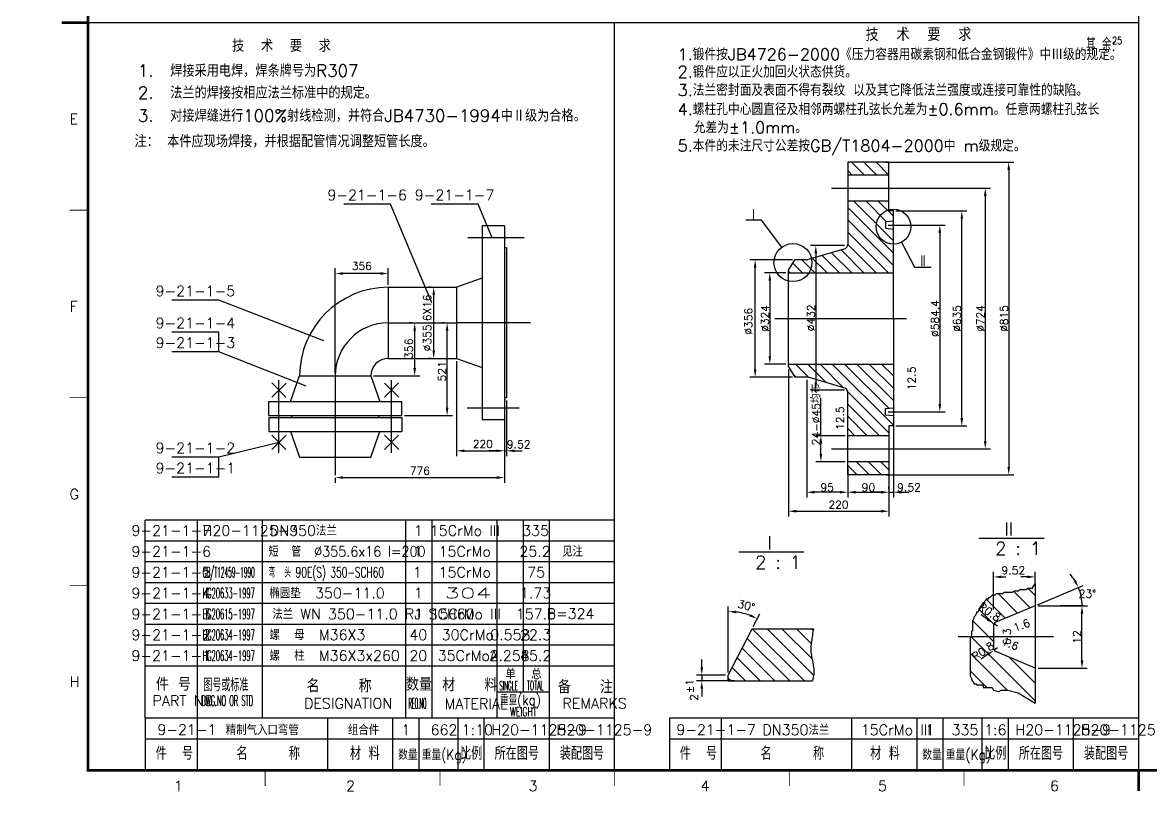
# Model space of a CAD drawing. Extents: x 49444 to 186655, y 41039 to 60167.
# Drawn here: x 173620 to 180108, y 47300 to 51755 of the extents above; entities that cross this region are included whole.
import ezdxf
from ezdxf.enums import TextEntityAlignment as Align

# ---------------------------------------------------------------- set-up
doc = ezdxf.new("R2010")
doc.units = 0
doc.header["$LTSCALE"] = 60
doc.header["$MEASUREMENT"] = 0
doc.header["$PDMODE"] = 3
doc.header["$PDSIZE"] = 0.001
doc.layers.get('0').update_dxf_attribs({"linetype": 'CONTINUOUS'})
doc.layers.get('DEFPOINTS').update_dxf_attribs({"linetype": 'CONTINUOUS'})
doc.layers.add('XX', color=7, linetype='CONTINUOUS')
doc.styles.get("Standard").update_dxf_attribs({"font": 'txt_l', "bigfont": 'hztxt_l'})
doc.dimstyles.get("Standard").update_dxf_attribs({"dimtxt": 0.18, "dimasz": 0.18, "dimexe": 0.18, "dimexo": 0.0625, "dimgap": 0.09, "dimtad": 0, "dimtih": 1, "dimtoh": 1, "dimdec": 4, "dimzin": 0, "dimdsep": 46, "dimtxsty": 'Standard', "dimcen": 0.09, "dimadec": 0, "dimazin": 0, "dimtfac": 1, "dimtdec": 4, "dimtofl": 0, "dimtmove": 0, "dimatfit": 3, "dimfxl": 0, "dimtolj": 1, "dimtzin": 0, "dimarcsym": 0})
doc.dimstyles.new('STANDARD$0', dxfattribs={"dimtxt": 3, "dimasz": 3, "dimexe": 2, "dimexo": 1, "dimgap": 0.5, "dimtad": 1, "dimdec": 0, "dimzin": 0, "dimdsep": 46, "dimtxsty": 'Standard', "dimcen": 1, "dimclrd": 256, "dimclre": 256, "dimclrt": 256, "dimadec": 0, "dimazin": 0, "dimtfac": 1.5, "dimtdec": 3, "dimtix": 1, "dimtmove": 0, "dimatfit": 2, "dimfxl": 0, "dimtolj": 1, "dimarcsym": 0})

# ---------------------------------------------------------------- blocks, each defined once
blk = doc.blocks.new('*D496')
at = {"lineweight": -2}
for p, q in [((176391.8, 49595.8), (176391.8, 49259.8)), ((176403.8, 49580), (176403.8, 49259.8)), ((176346.8, 49289.8), (176301.8, 49289.8)), ((176391.8, 49289.8), (176403.8, 49289.8)), ((176448.8, 49289.8), (176493.8, 49289.8))]:
    blk.add_line(p, q, dxfattribs=at)
for points in [[(176346.8, 49297.3), (176346.8, 49282.3), (176391.8, 49289.8)], [(176448.8, 49297.3), (176448.8, 49282.3), (176403.8, 49289.8)]]:
    blk.add_solid(points)
at = {"layer": 'DEFPOINTS', "color": 0}
for p in [(176391.8, 49610.8), (176403.8, 49595), (176403.8, 49289.8)]:
    blk.add_point(p, dxfattribs=at)
at = {"insert": (176473.5, 49326.5), "char_height": 45, "attachment_point": 5}
blk.add_mtext('\\A1;9.52', dxfattribs=at)
blk = doc.blocks.new('*D501')
at = {"lineweight": -2}
for p, q in [((178010.1, 50314.3), (177888.2, 50314.3)), ((177918.2, 50269.3), (177918.2, 49834.3)), ((178010.1, 49789.3), (177888.2, 49789.3))]:
    blk.add_line(p, q, dxfattribs=at)
for points in [[(177910.7, 50269.3), (177925.7, 50269.3), (177918.2, 50314.3)], [(177910.7, 49834.3), (177925.7, 49834.3), (177918.2, 49789.3)]]:
    blk.add_solid(points)
at = {"layer": 'DEFPOINTS', "color": 0}
for p in [(178025.1, 50314.3), (177918.2, 49789.3), (178025.1, 49789.3)]:
    blk.add_point(p, dxfattribs=at)
at = {"insert": (177890.9, 50051.8), "char_height": 45, "attachment_point": 5, "rotation": 90}
blk.add_mtext('\\A1;%%C324', dxfattribs=at)
blk = doc.blocks.new('*D502')
at = {"lineweight": -2}
for p, q in [((178599, 50589.5), (178926.2, 50589.5)), ((178896.2, 50544.5), (178896.2, 49559)), ((178599, 49514), (178926.2, 49514))]:
    blk.add_line(p, q, dxfattribs=at)
for points in [[(178888.7, 50544.5), (178903.7, 50544.5), (178896.2, 50589.5)], [(178888.7, 49559), (178903.7, 49559), (178896.2, 49514)]]:
    blk.add_solid(points)
at = {"layer": 'DEFPOINTS', "color": 0}
for p in [(178584, 50589.5), (178584, 49514), (178896.2, 49514)]:
    blk.add_point(p, dxfattribs=at)
at = {"insert": (178868.8, 50051.8), "char_height": 45, "attachment_point": 5, "rotation": 90}
blk.add_mtext('\\A1;%%c584.4', dxfattribs=at)
blk = doc.blocks.new('*D503')
at = {"lineweight": -2}
for p, q in [((178643.9, 50670.5), (179052.5, 50670.5)), ((179022.5, 49478), (179022.5, 50625.5)), ((178643.9, 49433), (179052.5, 49433))]:
    blk.add_line(p, q, dxfattribs=at)
for points in [[(179015, 50625.5), (179030, 50625.5), (179022.5, 50670.5)], [(179015, 49478), (179030, 49478), (179022.5, 49433)]]:
    blk.add_solid(points)
at = {"layer": 'DEFPOINTS', "color": 0}
for p in [(178628.9, 50670.5), (179022.5, 50670.5), (178628.9, 49433)]:
    blk.add_point(p, dxfattribs=at)
at = {"insert": (178995.1, 50051.8), "char_height": 45, "attachment_point": 5, "rotation": 90}
blk.add_mtext('\\A1;%%C635', dxfattribs=at)
blk = doc.blocks.new('*D504')
at = {"lineweight": -2}
for p, q in [((178651.4, 50801.8), (179187.5, 50801.8)), ((179157.5, 50756.8), (179157.5, 49346.8)), ((178651.4, 49301.8), (179187.5, 49301.8))]:
    blk.add_line(p, q, dxfattribs=at)
for points in [[(179150, 50756.8), (179165, 50756.8), (179157.5, 50801.8)], [(179150, 49346.8), (179165, 49346.8), (179157.5, 49301.8)]]:
    blk.add_solid(points)
at = {"layer": 'DEFPOINTS', "color": 0}
for p in [(178636.4, 50801.8), (178636.4, 49301.8), (179157.5, 49301.8)]:
    blk.add_point(p, dxfattribs=at)
at = {"insert": (179130.1, 50051.8), "char_height": 45, "attachment_point": 5, "rotation": 90}
blk.add_mtext('\\A1;%%C724', dxfattribs=at)
blk = doc.blocks.new('*D505')
at = {"lineweight": -2}
for p, q in [((178583.9, 50951.8), (179322.5, 50951.8)), ((179292.5, 50906.8), (179292.5, 49196.8)), ((178583.9, 49151.8), (179322.5, 49151.8))]:
    blk.add_line(p, q, dxfattribs=at)
for points in [[(179285, 50906.8), (179300, 50906.8), (179292.5, 50951.8)], [(179285, 49196.8), (179300, 49196.8), (179292.5, 49151.8)]]:
    blk.add_solid(points)
at = {"layer": 'DEFPOINTS', "color": 0}
for p in [(178568.9, 50951.8), (178568.9, 49151.8), (179292.5, 49151.8)]:
    blk.add_point(p, dxfattribs=at)
at = {"insert": (179265.1, 50051.8), "char_height": 45, "attachment_point": 5, "rotation": 90}
blk.add_mtext('\\A1;%%C815', dxfattribs=at)
blk = doc.blocks.new('*D490')
at = {"color": 0, "lineweight": -2}
for p, q in [((179171, 48319.4), (179133.7, 48344.6)), ((179228.2, 48280.8), (179208.3, 48294.2))]:
    blk.add_line(p, q, dxfattribs=at)
at = {"color": 0}
blk.add_solid([(179175.2, 48325.6), (179166.8, 48313.2), (179208.3, 48294.2)], dxfattribs=at)
at = {"layer": 'DEFPOINTS', "color": 0}
for p in [(179208.3, 48294.2), (179228.2, 48280.8)]:
    blk.add_point(p, dxfattribs=at)
at = {"color": 0, "insert": (179182.5, 48361.6), "char_height": 45, "attachment_point": 5, "rotation": 325.96399}
blk.add_mtext('\\A1;R0.8', dxfattribs=at)
blk = doc.blocks.new('*D491')
at = {"lineweight": -2}
for p, q in [((179204.2, 48376.6), (179204.2, 48593.7)), ((179249.2, 48563.7), (179275.8, 48563.7)), ((179399.2, 48563.7), (179362.1, 48563.7)), ((179444.2, 48511.6), (179444.2, 48593.7))]:
    blk.add_line(p, q, dxfattribs=at)
for points in [[(179249.2, 48571.2), (179249.2, 48556.2), (179204.2, 48563.7)], [(179399.2, 48571.2), (179399.2, 48556.2), (179444.2, 48563.7)]]:
    blk.add_solid(points)
at = {"layer": 'DEFPOINTS', "color": 0}
for p in [(179204.2, 48563.7), (179444.2, 48496.6), (179204.2, 48361.6)]:
    blk.add_point(p, dxfattribs=at)
at = {"insert": (179319, 48563.7), "char_height": 45, "attachment_point": 5}
blk.add_mtext('\\A1;9.52\\P ', dxfattribs=at)
blk = doc.blocks.new('*D492')
at = {"color": 0, "lineweight": -2}
for p, q in [((179228.2, 48154.8), (179208.3, 48141.4)), ((179171, 48116.2), (179133.7, 48091))]:
    blk.add_line(p, q, dxfattribs=at)
at = {"color": 0}
blk.add_solid([(179166.8, 48122.4), (179175.2, 48110), (179208.3, 48141.4)], dxfattribs=at)
at = {"layer": 'DEFPOINTS', "color": 0}
for p in [(179228.2, 48154.8), (179208.3, 48141.4)]:
    blk.add_point(p, dxfattribs=at)
at = {"color": 0, "insert": (179145, 48136.6), "char_height": 45, "attachment_point": 5, "rotation": 34.03601}
blk.add_mtext('\\A1;R0.8', dxfattribs=at)
blk = doc.blocks.new('*D493')
at = {"lineweight": -2}
for p, q in [((179461, 48397.3), (179744, 48397.3)), ((179714, 48082.6), (179714, 48352.3)), ((179461, 48037.6), (179744, 48037.6))]:
    blk.add_line(p, q, dxfattribs=at)
for points in [[(179706.5, 48352.3), (179721.5, 48352.3), (179714, 48397.3)], [(179706.5, 48082.6), (179721.5, 48082.6), (179714, 48037.6)]]:
    blk.add_solid(points)
at = {"layer": 'DEFPOINTS', "color": 0}
for p in [(179446, 48397.3), (179714, 48397.3), (179446, 48037.6)]:
    blk.add_point(p, dxfattribs=at)
at = {"insert": (179685.4, 48217.8), "char_height": 45, "attachment_point": 5, "rotation": 90}
blk.add_mtext('\\A1;12', dxfattribs=at)
blk = doc.blocks.new('*D508')
at = {"lineweight": -2}
for p, q in [((178628.9, 49474.3), (178628.9, 49021.4)), ((178603.6, 49189.3), (178603.6, 49021.4)), ((178558.6, 49051.4), (178513.6, 49051.4)), ((178603.6, 49051.4), (178628.9, 49051.4)), ((178673.9, 49051.4), (178718.9, 49051.4))]:
    blk.add_line(p, q, dxfattribs=at)
for points in [[(178558.6, 49058.9), (178558.6, 49043.9), (178603.6, 49051.4)], [(178673.9, 49058.9), (178673.9, 49043.9), (178628.9, 49051.4)]]:
    blk.add_solid(points)
at = {"layer": 'DEFPOINTS', "color": 0}
for p in [(178628.9, 49489.3), (178603.6, 49204.3), (178628.9, 49051.4)]:
    blk.add_point(p, dxfattribs=at)
at = {"insert": (178718.9, 49078.8), "char_height": 45, "attachment_point": 5}
blk.add_mtext('\\A1;9.52', dxfattribs=at)
blk = doc.blocks.new('*D509')
at = {"lineweight": -2}
for p, q in [((178366.4, 49189.3), (178366.4, 49021.4)), ((178411.4, 49051.4), (178558.6, 49051.4)), ((178603.6, 49066.4), (178603.6, 49081.4))]:
    blk.add_line(p, q, dxfattribs=at)
for points in [[(178411.4, 49058.9), (178411.4, 49043.9), (178366.4, 49051.4)], [(178558.6, 49058.9), (178558.6, 49043.9), (178603.6, 49051.4)]]:
    blk.add_solid(points)
at = {"layer": 'DEFPOINTS', "color": 0}
for p in [(178366.4, 49204.3), (178603.6, 49051.4), (178603.6, 49051.4)]:
    blk.add_point(p, dxfattribs=at)
at = {"insert": (178485, 49078.8), "char_height": 45, "attachment_point": 5}
blk.add_mtext('\\A1;90', dxfattribs=at)
blk = doc.blocks.new('*D511')
at = {"lineweight": -2}
for p, q in [((178130.5, 49699.3), (178130.5, 49021.4)), ((178321.4, 49051.4), (178175.5, 49051.4)), ((178366.4, 49074.8), (178366.4, 49021.4))]:
    blk.add_line(p, q, dxfattribs=at)
for points in [[(178175.5, 49058.9), (178175.5, 49043.9), (178130.5, 49051.4)], [(178321.4, 49058.9), (178321.4, 49043.9), (178366.4, 49051.4)]]:
    blk.add_solid(points)
at = {"layer": 'DEFPOINTS', "color": 0}
for p in [(178130.5, 49714.3), (178130.5, 49051.4), (178366.4, 49089.8)]:
    blk.add_point(p, dxfattribs=at)
at = {"insert": (178248.5, 49078.8), "char_height": 45, "attachment_point": 5}
blk.add_mtext('\\A1;95', dxfattribs=at)
blk = doc.blocks.new('*D506')
at = {"lineweight": -2}
for p, q in [((178347.6, 50471.8), (178152.6, 50471.8)), ((178182.6, 50426.8), (178182.6, 49684.3)), ((178347.6, 49639.3), (178152.6, 49639.3))]:
    blk.add_line(p, q, dxfattribs=at)
for points in [[(178175.1, 50426.8), (178190.1, 50426.8), (178182.6, 50471.8)], [(178175.1, 49684.3), (178190.1, 49684.3), (178182.6, 49639.3)]]:
    blk.add_solid(points)
at = {"layer": 'DEFPOINTS', "color": 0}
for p in [(178362.6, 50471.8), (178182.6, 49639.3), (178362.6, 49639.3)]:
    blk.add_point(p, dxfattribs=at)
at = {"insert": (178155.2, 50055.5), "char_height": 45, "attachment_point": 5, "rotation": 90}
blk.add_mtext('\\A1;%%C432', dxfattribs=at)
blk = doc.blocks.new('*D512')
at = {"lineweight": -2}
for p, q in [((178351.4, 49376.8), (178182.3, 49376.8)), ((178212.3, 49271.8), (178212.3, 49331.8)), ((178351.4, 49226.8), (178182.3, 49226.8))]:
    blk.add_line(p, q, dxfattribs=at)
for points in [[(178204.8, 49331.8), (178219.8, 49331.8), (178212.3, 49376.8)], [(178204.8, 49271.8), (178219.8, 49271.8), (178212.3, 49226.8)]]:
    blk.add_solid(points)
at = {"layer": 'DEFPOINTS', "color": 0}
for p in [(178212.3, 49376.8), (178366.4, 49376.8), (178366.4, 49226.8)]:
    blk.add_point(p, dxfattribs=at)
at = {"insert": (178185.2, 49498.9), "char_height": 45, "attachment_point": 5, "rotation": 90}
blk.add_mtext('\\A1;24-%%c45均布', dxfattribs=at)
blk = doc.blocks.new('*X4')
at = {"color": 0}
for p, q in [((1770.92, 130.43), (1771.88, 131.4)), ((1770.92, 124.77), (1776.03, 129.89)), ((1770.92, 119.12), (1779.77, 127.97)), ((1770.92, 113.46), (1783.5, 126.04)), ((1770.92, 107.8), (1787.24, 124.12)), ((1770.92, 102.15), (1790.92, 122.15)), ((1773.09, 98.66), (1790.92, 116.49)), ((1779.32, 99.23), (1790.92, 110.83)), ((1785.32, 99.58), (1790.92, 105.18)), ((1790.2, 98.8), (1790.92, 99.52))]:
    blk.add_line(p, q, dxfattribs=at)
blk = doc.blocks.new('*D488')
at = {"lineweight": -2}
for p, q in [((177526.8, 48043.1), (177526.8, 48088.1)), ((177663.7, 47998.1), (177496.8, 47998.1)), ((177714.4, 47965.2), (177496.8, 47965.2)), ((177526.8, 47998.1), (177526.8, 47965.2)), ((177526.8, 47920.2), (177526.8, 47875.2))]:
    blk.add_line(p, q, dxfattribs=at)
for points in [[(177519.3, 48043.1), (177534.3, 48043.1), (177526.8, 47998.1)], [(177519.3, 47920.2), (177534.3, 47920.2), (177526.8, 47965.2)]]:
    blk.add_solid(points)
at = {"layer": 'DEFPOINTS', "color": 0}
for p in [(177526.8, 47965.2), (177678.7, 47998.1), (177729.4, 47965.2)]:
    blk.add_point(p, dxfattribs=at)
at = {"insert": (177481.8, 47869.7), "char_height": 45, "attachment_point": 5, "rotation": 90}
blk.add_mtext('\\A1;2', dxfattribs=at)
blk = doc.blocks.new('*D489')
at = {"color": 0, "lineweight": -2}
for p, q in [((177678.7, 48013.1), (177678.7, 48394.3)), ((177823.1, 48278.6), (177860, 48350.3))]:
    blk.add_line(p, q, dxfattribs=at)
blk.add_arc((177678.7, 47998.1), 366.2, 69.80898, 82.95512, dxfattribs=at)
at = {"color": 0}
for points in [[(177723.2, 48354), (177724.1, 48369), (177678.7, 48364.3)], [(177808.1, 48348.6), (177802.1, 48334.9), (177846.3, 48323.7)]]:
    blk.add_solid(points, dxfattribs=at)
at = {"layer": 'DEFPOINTS', "color": 0}
for p in [(177736.5, 48359.7), (177816.2, 48265.3), (177678.7, 47998.1), (177678.7, 47998.1), (177678.7, 47965.2)]:
    blk.add_point(p, dxfattribs=at)
at = {"color": 0, "insert": (177783, 48398.5), "char_height": 45, "attachment_point": 5, "rotation": 345.39941}
blk.add_mtext('\\A1;30%%d', dxfattribs=at)
blk = doc.blocks.new('*D510')
at = {"lineweight": -2}
for p, q in [((178025.1, 49758.8), (178025.1, 48912)), ((178603.6, 49174.3), (178603.6, 48912)), ((178070.1, 48942), (178558.6, 48942))]:
    blk.add_line(p, q, dxfattribs=at)
for points in [[(178070.1, 48949.5), (178070.1, 48934.5), (178025.1, 48942)], [(178558.6, 48949.5), (178558.6, 48934.5), (178603.6, 48942)]]:
    blk.add_solid(points)
at = {"layer": 'DEFPOINTS', "color": 0}
for p in [(178025.1, 49773.8), (178603.6, 49189.3), (178603.6, 48942)]:
    blk.add_point(p, dxfattribs=at)
at = {"insert": (178313.2, 48979.2), "char_height": 45, "attachment_point": 5}
blk.add_mtext('\\A1;220', dxfattribs=at)
blk = doc.blocks.new('*D507')
at = {"lineweight": -2}
for p, q in [((178047.9, 50389.3), (177803.7, 50389.3)), ((177833.7, 49759.3), (177833.7, 50344.3)), ((178047.9, 49714.3), (177803.7, 49714.3))]:
    blk.add_line(p, q, dxfattribs=at)
for points in [[(177826.2, 50344.3), (177841.2, 50344.3), (177833.7, 50389.3)], [(177826.2, 49759.3), (177841.2, 49759.3), (177833.7, 49714.3)]]:
    blk.add_solid(points)
at = {"layer": 'DEFPOINTS', "color": 0}
for p in [(177833.7, 50389.3), (178062.9, 50389.3), (178062.9, 49714.3)]:
    blk.add_point(p, dxfattribs=at)
at = {"insert": (177794.7, 50035.2), "char_height": 45, "attachment_point": 5, "rotation": 90}
blk.add_mtext('\\A1;%%c356', dxfattribs=at)
blk = doc.blocks.new('*D497')
at = {"lineweight": -2}
for p, q in [((176391.8, 49580.8), (176391.8, 49105.7)), ((175418.3, 49134.1), (175418.3, 49105.7)), ((175463.3, 49135.7), (176346.8, 49135.7))]:
    blk.add_line(p, q, dxfattribs=at)
for points in [[(175463.3, 49143.2), (175463.3, 49128.2), (175418.3, 49135.7)], [(176346.8, 49143.2), (176346.8, 49128.2), (176391.8, 49135.7)]]:
    blk.add_solid(points)
at = {"layer": 'DEFPOINTS', "color": 0}
for p in [(176391.8, 49595.8), (175418.3, 49149.1), (176391.8, 49135.7)]:
    blk.add_point(p, dxfattribs=at)
at = {"insert": (175905.4, 49174.6), "char_height": 45, "attachment_point": 5}
blk.add_mtext('\\A1;776', dxfattribs=at)
blk = doc.blocks.new('*D498')
at = {"lineweight": -2}
for p, q in [((176115.8, 49806.5), (176115.8, 49259.8)), ((176391.8, 49580.8), (176391.8, 49259.8)), ((176160.8, 49289.8), (176346.8, 49289.8))]:
    blk.add_line(p, q, dxfattribs=at)
for points in [[(176160.8, 49297.3), (176160.8, 49282.3), (176115.8, 49289.8)], [(176346.8, 49297.3), (176346.8, 49282.3), (176391.8, 49289.8)]]:
    blk.add_solid(points)
at = {"layer": 'DEFPOINTS', "color": 0}
for p in [(176115.8, 49821.5), (176391.8, 49595.8), (176391.8, 49289.8)]:
    blk.add_point(p, dxfattribs=at)
at = {"insert": (176266.8, 49329.2), "char_height": 45, "attachment_point": 5}
blk.add_mtext('\\A1;220', dxfattribs=at)
blk = doc.blocks.new('*D494')
at = {"lineweight": -2}
for p, q in [((175418.3, 49736.3), (175418.3, 50340.6)), ((175678.3, 50310.6), (175463.3, 50310.6)), ((175723.3, 50246), (175723.3, 50340.6))]:
    blk.add_line(p, q, dxfattribs=at)
for points in [[(175463.3, 50318.1), (175463.3, 50303.1), (175418.3, 50310.6)], [(175678.3, 50318.1), (175678.3, 50303.1), (175723.3, 50310.6)]]:
    blk.add_solid(points)
at = {"layer": 'DEFPOINTS', "color": 0}
for p in [(175418.3, 50310.6), (175723.3, 50231), (175418.3, 49721.3)]:
    blk.add_point(p, dxfattribs=at)
at = {"insert": (175571.8, 50353.5), "char_height": 45, "attachment_point": 5}
blk.add_mtext('\\A1;356', dxfattribs=at)
blk = doc.blocks.new('CLB_WZ')
at = {"layer": 'XX'}
for s, height, p in [('单^J', 4, (-41.9, 15)), ('总^J', 4, (-32, 14.9)), ('件 号^J', 5, (-175.9, 10.5)), ('名    称^J', 5, (-118.09, 9.9)), ('数量^J', 5, (-80, 10.5)), ('材   料^J', 5, (-66.09, 10.3)), ('备   注^J', 5, (-21.8, 9.5)), ('PART NO.', 4, (-177.2, 4.7)), ('DESIGNATION^J', 4, (-119.09, 3.7)), ('MATERIAL^J', 4, (-65.19, 3.5)), ('REMARKS^J', 4, (-20, 3.7))]:
    blk.add_text(s, height=height, dxfattribs=at).set_placement(p)
for s, height, width, p, p2 in [('图号或标准^J', 5, 0.798981, (-157.7, 10.3), (-138.1, 10.3)), ('SINGLE^J', 3.5, 0.800977, (-44.2, 10.7), (-36, 10.7)), ('TOTAL^J', 3.5, 0.904762, (-33.6, 10.8), (-26, 10.8)), ('DWG.NO OR STD^J', 4, 0.813953, (-158.4, 4.7), (-137.4, 4.7)), ('重量(kg)^J', 4, 1.174935, (-44, 5), (-26, 5)), ('REO.NO^J', 4, 0.658541, (-79, 3.7), (-71.23, 3.7)), ('WEIGHT', 3.5, 0.996337, (-40.07, 0.76), (-29.87, 0.76))]:
    blk.add_text(s, height=height, dxfattribs=dict(at, width=width)).set_placement(p, p2, align=Align.FIT)
blk = doc.blocks.new('*D499')
at = {"lineweight": -2}
for p, q in [((176047.1, 50026.3), (176032.1, 50026.3)), ((176062.1, 49538.3), (176062.1, 49981.3)), ((175815.8, 49493.3), (176092.1, 49493.3))]:
    blk.add_line(p, q, dxfattribs=at)
for points in [[(176054.6, 49981.3), (176069.6, 49981.3), (176062.1, 50026.3)], [(176054.6, 49538.3), (176069.6, 49538.3), (176062.1, 49493.3)]]:
    blk.add_solid(points)
at = {"layer": 'DEFPOINTS', "color": 0}
for p in [(176062.1, 50026.3), (176062.1, 50026.3), (175800.8, 49493.3)]:
    blk.add_point(p, dxfattribs=at)
at = {"insert": (176032.4, 49747.3), "char_height": 45, "attachment_point": 5, "rotation": 90}
blk.add_mtext('\\A1;521', dxfattribs=at)
blk = doc.blocks.new('*D500')
at = {"lineweight": -2}
for p, q in [((175860.2, 50026.3), (175845.2, 50026.3)), ((175875.2, 49766.3), (175875.2, 49981.3)), ((175638, 49721.3), (175905.2, 49721.3))]:
    blk.add_line(p, q, dxfattribs=at)
for points in [[(175867.7, 49981.3), (175882.7, 49981.3), (175875.2, 50026.3)], [(175867.7, 49766.3), (175882.7, 49766.3), (175875.2, 49721.3)]]:
    blk.add_solid(points)
at = {"layer": 'DEFPOINTS', "color": 0}
for p in [(175875.2, 50026.3), (175875.2, 50026.3), (175623, 49721.3)]:
    blk.add_point(p, dxfattribs=at)
at = {"insert": (175841.8, 49877.7), "char_height": 45, "attachment_point": 5, "rotation": 90}
blk.add_mtext('\\A1;356', dxfattribs=at)
blk = doc.blocks.new('*D495')
at = {"lineweight": -2}
for p, q in [((175969.9, 50231), (175954.9, 50231)), ((175984.9, 49866.5), (175984.9, 50186)), ((175969.9, 49821.5), (175954.9, 49821.5))]:
    blk.add_line(p, q, dxfattribs=at)
for points in [[(175977.4, 50186), (175992.4, 50186), (175984.9, 50231)], [(175977.4, 49866.5), (175992.4, 49866.5), (175984.9, 49821.5)]]:
    blk.add_solid(points)
at = {"layer": 'DEFPOINTS', "color": 0}
for p in [(175984.9, 50231), (175984.9, 50231), (175984.9, 49821.5)]:
    blk.add_point(p, dxfattribs=at)
at = {"insert": (175947.3, 50026.3), "char_height": 45, "attachment_point": 5, "rotation": 90}
blk.add_mtext('\\A1;%%c355.6X16', dxfattribs=at)

msp = doc.modelspace()

# ---------------------------------------------------------------- hatches: boundary and pattern name
h = msp.add_hatch()
h.set_pattern_fill('ANSI31', color=256, scale=400, angle=90, style=0)
h.set_pattern_definition([(135, (33587.54, -611.444), (-35.355339, -35.355339), [])])
h.paths.add_polyline_path([(178603.595924, 50676.758989), (178603.595924, 50726.766103), (178366.359425, 50726.766103), (178366.359425, 50479.600735, -0.3329543831), (178344.798711, 50450.812222), (178158.460848, 50396.187706, -0.0523928124), (178160.849727, 50373.452519, -0.1439186924), (178143.453339, 50314.266103), (178628.859425, 50314.266103), (178628.859425, 50479.693405, -0.4112753615), (178529.580166, 50579.974672, -0.3385487669)])
h.paths.add_polyline_path([(178584.016935, 50571.041415), (178584.016935, 50608.043243), (178628.859425, 50611.960809), (178628.859425, 50670.516103), (178603.595924, 50670.516103), (178603.595924, 50676.758989, 0.3385487669), (178529.580166, 50579.974672, 0.4112753615), (178628.859425, 50479.693405), (178628.859425, 50566.732555)], flags=17)
h.paths.add_polyline_path([(178603.595924, 50951.766103), (178366.359425, 50951.766103), (178366.359425, 50876.766103), (178603.595924, 50876.766103)])
h.paths.add_polyline_path([(178160.849727, 50373.452519, 0.0523928124), (178158.460848, 50396.187706), (178138.982216, 50390.47759, -0.0714106369), (178130.54293, 50389.266103), (178062.918643, 50389.266103), (178025.110748, 50329.706915), (178025.110748, 50314.266103), (178143.453339, 50314.266103, 0.1439186924)])
h.paths.add_polyline_path([(178628.859425, 49789.266103), (178025.110748, 49789.266103), (178025.110748, 49773.82529), (178062.918643, 49714.266103), (178130.54293, 49714.266103, -0.0714106369), (178138.982216, 49713.054615), (178344.798711, 49652.719983, -0.3329543831), (178366.359425, 49623.93147), (178366.359425, 49376.766103), (178603.595924, 49376.766103), (178603.595924, 49433.016103), (178628.859425, 49433.016103), (178628.859425, 49491.571396), (178584.016935, 49495.488962), (178584.016935, 49532.49079), (178628.859425, 49536.79965)])
h.paths.add_polyline_path([(178603.595924, 49226.766103), (178366.359425, 49226.766103), (178366.359425, 49151.766103), (178603.595924, 49151.766103)])
h = msp.add_hatch()
h.set_pattern_fill('ANSI31', color=256, scale=22.5, style=0)
h.set_pattern_definition([(135, (147194.97, 26656.56), (50.51394, 50.51394), [])])
h.paths.add_polyline_path([(179257.47072, 48466.562549), (179264.97072, 48474.062549), (179309.97072, 48474.062549), (179324.97072, 48481.562549), (179347.47072, 48481.562549), (179354.97072, 48489.062549), (179392.47072, 48489.062549), (179399.97072, 48496.562549), (179429.97072, 48496.562549), (179429.97072, 48504.062549), (179444.205524, 48526.562549), (179444.205524, 48397.816934), (179218.889274, 48302.91236, 0.3017220285), (179204.205524, 48280.794325), (179204.205524, 48217.816934), (179073.097912, 48217.816934), (179077.47072, 48226.562549), (179077.47072, 48249.062549), (179084.97072, 48256.562549), (179084.97072, 48309.062549), (179092.47072, 48324.062549), (179092.47072, 48331.562549), (179099.97072, 48339.062549), (179107.47072, 48354.062549), (179107.47072, 48361.562549), (179114.97072, 48361.562549), (179122.47072, 48376.562549), (179137.47072, 48391.562549), (179144.97072, 48399.062549), (179144.97072, 48414.062549), (179152.47072, 48414.062549), (179152.47072, 48421.562549), (179159.97072, 48429.062549), (179159.97072, 48436.562549), (179174.97072, 48436.562549), (179174.97072, 48444.062549), (179182.47072, 48444.062549), (179189.97072, 48451.562549), (179197.47072, 48459.062549), (179212.47072, 48459.062549), (179219.97072, 48466.562549)])
h.paths.add_polyline_path([(179444.205524, 48037.816934), (179444.205524, 47836.562549), (179347.47072, 47896.562549), (179287.47072, 47911.562549), (179249.97072, 47911.562549), (179234.97072, 47904.062549), (179204.97072, 47911.562549), (179197.47072, 47926.562549), (179144.97072, 47926.562549), (179144.97072, 47941.562549), (179107.47072, 47941.562549), (179107.47072, 47949.062549), (179092.47072, 47949.062549), (179092.47072, 47956.562549), (179084.97072, 47964.062549), (179077.47072, 47971.562549), (179077.47072, 47979.062549), (179069.97072, 47994.062549), (179069.97072, 48211.562549), (179073.097912, 48217.816934), (179204.205524, 48217.816934), (179204.205524, 48155.694511, 0.3008445381), (179218.818149, 48133.606569)])
h.paths.add_polyline_path([(179247.066866, 48362.732646), (179159.433326, 48421.922385), (179117.874573, 48360.392453), (179205.508113, 48301.202714)], flags=24)
h.paths.add_polyline_path([(179168.008113, 48196.922385), (179080.374573, 48137.732646), (179121.933326, 48076.202714), (179209.566866, 48135.392453)], flags=24)

# ---------------------------------------------------------------- linework, layer by layer
for p, q in [((180040.313802, 47450.463632), (180040.313802, 56060.463632)), ((180040.313802, 47450.463632), (180040.313802, 56060.463632)), ((173995.313802, 51755.463632), (180040.313802, 51755.463632)), ((177025.313802, 47450.463632), (177025.313802, 51755.463632)), ((177340.313802, 51755.463632), (180040.313802, 51755.463632)), ((177347.813802, 51755.463632), (180040.313802, 51755.463632)), ((178366.359425, 50951.766103), (178366.359425, 50479.600735)), ((178603.595924, 50951.766103), (178366.359425, 50951.766103)), ((178603.595924, 50670.516103), (178603.595924, 50951.766103)), ((178603.595924, 50876.766103), (178366.359425, 50876.766103)), ((178272.609425, 50801.766103), (178685.109425, 50801.766103)), ((175737.087265, 50710.116306), (175467.087265, 50710.116306)), ((175974.460818, 50141.66556), (175737.087265, 50710.116306)), ((176239.93494, 50710.116306), (175969.93494, 50710.116306)), ((176321.38442, 50516.782729), (176239.93494, 50710.116306)), ((178603.595924, 50726.766103), (178366.359425, 50726.766103)), ((178628.859425, 50611.960809), (178584.016935, 50608.043243)), ((178584.016935, 50608.043243), (178584.016935, 50571.041415)), ((178628.859425, 50670.516103), (178603.595924, 50670.516103)), ((178628.859425, 50051.766103), (178628.859425, 50670.516103)), ((176391.847548, 50585.032729), (176264.347548, 50585.032729)), ((176264.347548, 50585.032729), (176264.347548, 49467.532729)), ((176391.847548, 50585.032729), (176391.847548, 49467.532729)), ((178584.016935, 50571.041415), (178628.859425, 50566.732555)), ((176505.909833, 50516.782729), (176181.223936, 50516.782729)), ((176403.847548, 50457.532729), (176391.847548, 50457.532729)), ((176403.847548, 50457.532729), (176403.847548, 49595.032729)), ((178344.798711, 50450.812222), (178138.982216, 50390.47759)), ((178025.110748, 50329.706915), (178062.918643, 50389.266103)), ((178130.54293, 50389.266103), (178062.918643, 50389.266103)), ((178025.110748, 49773.82529), (178025.110748, 50329.706915)), ((178025.110748, 50314.266103), (178628.859425, 50314.266103)), ((175723.297107, 50231.032729), (176115.847548, 50231.032729)), ((175723.297107, 50231.032729), (175723.297107, 49821.532729)), ((174748.750955, 50157.702927), (174478.750955, 50157.702927)), ((175353.046932, 49923.07222), (174748.750955, 50157.702927)), ((175723.297107, 50026.282729), (176115.847548, 50026.282729)), ((176542.423592, 50026.282729), (176115.847548, 50026.282729)), ((177947.318778, 50051.766103), (178703.859425, 50051.766103)), ((178628.859425, 50051.766103), (178628.859425, 49856.766103)), ((174748.750955, 49973.107513), (174478.750955, 49973.107513)), ((174748.750955, 49859.406166), (174748.750955, 49973.107513)), ((174748.750955, 49859.406166), (174478.750955, 49859.406166)), ((175251.176845, 49661.220959), (174748.750955, 49859.406166)), ((178628.859425, 49856.766103), (178628.859425, 49433.016103)), ((175723.297107, 49821.532729), (176115.847548, 49821.532729)), ((178025.110748, 49789.266103), (178628.859425, 49789.266103)), ((178025.110748, 49773.82529), (178062.918643, 49714.266103)), ((175418.297107, 49721.282729), (175418.297107, 49149.082106)), ((178130.54293, 49714.266103), (178062.918643, 49714.266103)), ((178344.798711, 49652.719983), (178138.982216, 49713.054615)), ((175094.297107, 49277.271863), (175094.297107, 49696.647111)), ((175742.297107, 49277.271863), (175742.297107, 49696.647111)), ((175035.797107, 49493.282729), (175035.797107, 49572.782729)), ((175035.797107, 49572.782729), (175800.797107, 49572.782729)), ((175800.797107, 49493.282729), (175800.797107, 49572.782729)), ((176403.847548, 49595.032729), (176391.847548, 49595.032729)), ((178212.25404, 49376.766103), (178212.25404, 49594.675287)), ((178366.359425, 49151.766103), (178366.359425, 49623.93147)), ((176475.470845, 49535.782729), (176177.841913, 49535.782729)), ((178584.016935, 49532.49079), (178628.859425, 49536.79965)), ((178584.016935, 49495.488962), (178584.016935, 49532.49079)), ((175035.797107, 49493.282729), (175800.797107, 49493.282729)), ((175035.797107, 49481.282729), (175800.797107, 49481.282729)), ((175035.797107, 49481.282729), (175035.797107, 49401.782729)), ((175167.784722, 49481.282729), (175167.784722, 49493.282729)), ((175167.784722, 49481.282729), (175668.809492, 49481.282729)), ((175668.809492, 49481.282729), (175668.809492, 49493.282729)), ((175800.797107, 49481.282729), (175800.797107, 49401.782729)), ((176391.847548, 49467.532729), (176264.347548, 49467.532729)), ((178628.859425, 49491.571396), (178584.016935, 49495.488962)), ((175035.797107, 49401.782729), (175800.797107, 49401.782729)), ((178603.595924, 49376.766103), (178366.359425, 49376.766103)), ((178603.595924, 49433.016103), (178603.595924, 49151.766103)), ((178628.859425, 49433.016103), (178603.595924, 49433.016103)), ((175095.260285, 49337.690562), (174748.750955, 49253.232192)), ((174748.750955, 49253.232192), (174478.750955, 49253.232192)), ((174748.750955, 49137.812491), (174748.750955, 49253.232192)), ((178272.609425, 49301.766103), (178685.109425, 49301.766103)), ((178603.595924, 49226.766103), (178366.359425, 49226.766103)), ((174748.750955, 49137.812491), (174478.750955, 49137.812491)), ((178603.595924, 49151.766103), (178366.359425, 49151.766103)), ((174325.313805, 47750.463625), (174325.313805, 48890.463625)), ((177025.313805, 48890.463625), (174325.313805, 48890.463625)), ((174625.313805, 47750.463625), (174625.313805, 48890.463625)), ((175000.313805, 47750.463625), (175000.313805, 48890.463625)), ((175825.313805, 47750.463625), (175825.313805, 48890.463625)), ((175975.313805, 47750.463625), (175975.313805, 48890.463625)), ((176350.313805, 47750.463625), (176350.313805, 48890.463625)), ((176500.313805, 47900.463625), (176500.313805, 48890.463625)), ((176650.313805, 47750.463625), (176650.313805, 48890.463625)), ((177025.313805, 48770.463625), (174325.313805, 48770.463625)), ((179120.838341, 48787.601501), (179495.838341, 48787.601501)), ((177739.776363, 48708.107014), (178114.776363, 48708.107014)), ((177025.313805, 48650.463625), (174325.313805, 48650.463625)), ((177025.313805, 48530.463625), (174325.313805, 48530.463625)), ((179264.97072, 48474.062549), (179257.47072, 48466.562549)), ((179309.97072, 48474.062549), (179264.97072, 48474.062549)), ((179324.97072, 48481.562549), (179309.97072, 48474.062549)), ((179347.47072, 48481.562549), (179324.97072, 48481.562549)), ((179354.97072, 48489.062549), (179347.47072, 48481.562549)), ((179392.47072, 48489.062549), (179354.97072, 48489.062549)), ((179399.97072, 48496.562549), (179392.47072, 48489.062549)), ((179429.97072, 48496.562549), (179399.97072, 48496.562549)), ((179444.205524, 48526.562549), (179429.97072, 48504.062549)), ((179429.97072, 48504.062549), (179429.97072, 48496.562549)), ((179444.205524, 48526.562549), (179444.205524, 47836.562549)), ((179458.029296, 48403.639591), (179721.258504, 48514.513333)), ((177025.313805, 48410.463625), (174325.313805, 48410.463625)), ((179144.97072, 48414.062549), (179144.97072, 48399.062549)), ((179152.47072, 48414.062549), (179144.97072, 48414.062549)), ((179159.97072, 48429.062549), (179152.47072, 48421.562549)), ((179152.47072, 48421.562549), (179152.47072, 48414.062549)), ((179159.97072, 48436.562549), (179159.97072, 48429.062549)), ((179174.97072, 48436.562549), (179159.97072, 48436.562549)), ((179174.97072, 48444.062549), (179174.97072, 48436.562549)), ((179182.47072, 48444.062549), (179174.97072, 48444.062549)), ((179189.97072, 48451.562549), (179182.47072, 48444.062549)), ((179197.47072, 48459.062549), (179189.97072, 48451.562549)), ((179212.47072, 48459.062549), (179197.47072, 48459.062549)), ((179219.97072, 48466.562549), (179212.47072, 48459.062549)), ((179257.47072, 48466.562549), (179219.97072, 48466.562549)), ((179099.97072, 48339.062549), (179092.47072, 48331.562549)), ((179107.47072, 48354.062549), (179099.97072, 48339.062549)), ((179107.47072, 48361.562549), (179107.47072, 48354.062549)), ((179114.97072, 48361.562549), (179107.47072, 48361.562549)), ((179122.47072, 48376.562549), (179114.97072, 48361.562549)), ((179137.47072, 48391.562549), (179122.47072, 48376.562549)), ((179144.97072, 48399.062549), (179137.47072, 48391.562549)), ((179444.205524, 48397.816934), (179218.889274, 48302.91236)), ((179474.97072, 48397.274941), (179744.941696, 48397.274941)), ((179722.95114, 48397.274941), (179587.95114, 48397.274941)), ((177025.313805, 48290.463625), (174325.313805, 48290.463625)), ((179092.47072, 48324.062549), (179084.97072, 48309.062549)), ((179084.97072, 48309.062549), (179084.97072, 48256.562549)), ((179092.47072, 48331.562549), (179092.47072, 48324.062549)), ((179204.205524, 48280.794325), (179204.205524, 48155.694511)), ((179550.258187, 48217.816934), (179002.47072, 48217.816934)), ((179077.47072, 48226.562549), (179069.97072, 48211.562549)), ((179069.97072, 48211.562549), (179069.97072, 47994.062549)), ((179084.97072, 48256.562549), (179077.47072, 48249.062549)), ((179077.47072, 48249.062549), (179077.47072, 48226.562549)), ((177025.313805, 48170.463625), (174325.313805, 48170.463625)), ((179444.205524, 48037.816934), (179218.818149, 48133.606569)), ((177025.313805, 48050.463625), (174325.313805, 48050.463625)), ((177526.938997, 47998.062029), (177526.938997, 47962.174488)), ((179069.97072, 47994.062549), (179077.47072, 47979.062549)), ((179077.47072, 47979.062549), (179077.47072, 47971.562549)), ((179077.47072, 47971.562549), (179084.97072, 47964.062549)), ((179084.97072, 47964.062549), (179092.47072, 47956.562549)), ((179092.47072, 47956.562549), (179092.47072, 47949.062549)), ((179092.47072, 47949.062549), (179107.47072, 47949.062549)), ((179107.47072, 47949.062549), (179107.47072, 47941.562549)), ((176650.313805, 47900.463625), (176350.313805, 47900.463625)), ((179107.47072, 47941.562549), (179144.97072, 47941.562549)), ((179144.97072, 47941.562549), (179144.97072, 47926.562549)), ((179144.97072, 47926.562549), (179197.47072, 47926.562549)), ((179197.47072, 47926.562549), (179204.97072, 47911.562549)), ((179204.97072, 47911.562549), (179234.97072, 47904.062549)), ((179234.97072, 47904.062549), (179249.97072, 47911.562549)), ((179249.97072, 47911.562549), (179287.47072, 47911.562549)), ((179287.47072, 47911.562549), (179347.47072, 47896.562549)), ((179347.47072, 47896.562549), (179444.205524, 47836.562549))]:
    msp.add_line(p, q)
at = {"const_width": 1.5}
msp.add_lwpolyline([(173620.313802, 47300.463632), (186235.313802, 47300.463632), (186235.313802, 56210.463632), (173620.313802, 56210.463632), (173620.313802, 47300.463632, 1.9635677679)], format="xyb", dxfattribs=at)
for points, const_width in [([(173995.313802, 47450.463632), (186085.313802, 47450.463632), (186085.313802, 56060.463632), (173995.313802, 56060.463632), (173995.313802, 47450.463632)], 15), ([(173995.313802, 51755.463632), (173845.313802, 51755.463632)], 15), ([(173995.313802, 50675.463632), (173890.313802, 50675.463632)], 4.5), ([(173995.313802, 49595.463632), (173890.313802, 49595.463632)], 4.5), ([(173995.313802, 48515.463632), (173890.313802, 48515.463632)], 4.5), ([(175015.313802, 47360.463632), (175015.313802, 47450.463632)], 4.5), ([(176020.313802, 47360.463632), (176020.313802, 47450.463632)], 4.5), ([(177025.313802, 47360.463632), (177025.313802, 47450.463632)], 4.5), ([(178030.313802, 47360.463632), (178030.313802, 47450.463632)], 4.5), ([(179035.313802, 47360.463632), (179035.313802, 47450.463632)], 4.5), ([(180040.313802, 47330.463632), (180040.313802, 47450.463632)], 15)]:
    msp.add_lwpolyline(points, dxfattribs=dict(const_width=const_width))
for points in [[(177986.372585, 50461.354011), (177870.984442, 50617.166307), (177780.984442, 50617.166307)], [(178676.059586, 50490.960379), (178751.144699, 50346.271049), (178847.147804, 50346.271049)], [(176264.347548, 50283.532729), (176115.847548, 50231.032729), (176115.847548, 49821.532729), (176264.347548, 49769.032729)], [(175161.047107, 49572.782729), (175213.547107, 49721.282729), (175623.047107, 49721.282729), (175675.547107, 49572.782729)], [(175135.55713, 49680.078168), (175053.037098, 49598.675261)], [(175053.59566, 49680.636731), (175134.998568, 49598.116698)], [(175701.037083, 49680.078168), (175783.557115, 49598.675261)], [(175782.998553, 49680.636731), (175701.595645, 49598.116698)], [(175135.55713, 49379.091157), (175053.037098, 49297.68825)], [(175053.59566, 49379.64972), (175134.998568, 49297.129687)], [(175161.047107, 49401.782729), (175213.547107, 49253.282729), (175623.047107, 49253.282729), (175675.547107, 49401.782729)], [(175701.037083, 49379.091157), (175783.557115, 49297.68825)], [(175782.998553, 49379.64972), (175701.595645, 49297.129687)], [(177678.701818, 47998.062024), (177816.232798, 48265.256469)], [(177816.232798, 48265.256469), (178169.767813, 48265.256469)], [(177678.701818, 47965.208604), (177678.701818, 47998.062024)], [(177678.701818, 47965.208604), (178163.030758, 47965.208604)], [(177025.313805, 47750.463625), (174325.313805, 47750.463625)], [(180040.313808, 47750.463632), (177340.313808, 47750.463632)], [(177340.313808, 47750.463632), (177340.313808, 47450.463632)], [(177640.313808, 47450.463632), (177640.313808, 47750.463632)], [(178390.313808, 47450.463632), (178390.313808, 47750.463632)], [(178765.313808, 47450.463632), (178765.313808, 47750.463632)], [(178915.313808, 47450.463632), (178915.313808, 47750.463632)], [(179140.313808, 47450.463632), (179140.313808, 47750.463632)], [(179290.313808, 47450.463632), (179290.313808, 47750.463632)], [(179665.313808, 47450.463632), (179665.313808, 47750.463632)], [(177025.313805, 47630.463625), (174325.313805, 47630.463625)], [(180040.313808, 47630.463632), (177340.313808, 47630.463632)]]:
    msp.add_lwpolyline(points)
msp.add_lwpolyline([(178169.767828, 48265.256466, 0.018171565), (178157.815827, 48191.828174, 0.0760909178), (178154.498793, 48133.582461, 0.0370838673), (178163.381885, 48081.563636, -0.0415237699), (178170.905583, 48035.022164, -0.0606294752), (178169.121269, 47994.348832, -0.0205472304), (178163.030765, 47965.208597)], format="xyb")
at = {"color": 7}
for points in [[(174325.313805, 47750.463625), (174325.313805, 47450.463625)], [(174625.313805, 47450.463625), (174625.313805, 47750.463625)], [(175375.313805, 47450.463625), (175375.313805, 47750.463625)], [(175750.313805, 47450.463625), (175750.313805, 47750.463625)], [(175900.313805, 47450.463625), (175900.313805, 47750.463625)], [(176125.313805, 47450.463625), (176125.313805, 47750.463625)], [(176275.313805, 47450.463625), (176275.313805, 47750.463625)], [(176650.313805, 47450.463625), (176650.313805, 47750.463625)]]:
    msp.add_lwpolyline(points, dxfattribs=at)
for centre, radius in [((178629.866489, 50579.974672), 100.286323), ((178051.468793, 50373.452519), 109.380933)]:
    msp.add_circle(centre, radius)
for centre, radius, start, end in [((178336.359425, 50479.600735), 30, 286.3383776786, 0), ((178130.54293, 50419.266103), 30, 270, 286.3383776786), ((175723.297107, 49721.282729), 509.75, 90, 180), ((175723.297107, 49721.282729), 305, 90, 180), ((175723.297107, 49721.282729), 100.25, 90, 180), ((178130.54293, 49684.266103), 30, 73.6616223214, 90), ((178336.359425, 49623.93147), 30, 0, 73.6616223214), ((179442.91876, 48397.274941), 272.022936, 32.3302446532, 41.8193676785), ((179442.91876, 48397.274941), 272.022936, 0, 22.8411216279), ((179228.205524, 48280.794325), 24, 112.8411216281, 180), ((179228.205524, 48155.694511), 24, 180, 246.9745079916)]:
    msp.add_arc(centre, radius, start, end)
msp.add_solid([(179679.419999, 48546.225448), (179666.125209, 48539.279329), (179693.61096, 48502.868019)])

# ---------------------------------------------------------------- block references
at = {"xscale": 15, "yscale": 15, "zscale": 15, "rotation": 90}
msp.add_blockref('*X4', (179649.628385, 21401.446971), dxfattribs=at)
at = {"xscale": 15, "yscale": 15, "zscale": 15}
msp.add_blockref('CLB_WZ', (177025.313805, 47750.463625), dxfattribs=at)

# ---------------------------------------------------------------- texts
for s, height, p in [('                  技  术  要  求  ', 75, (177462.630586, 51649.352804)), ('技  术  要  求', 70, (174825.100647, 51586.65885)), ('1.锻件按JB4726-2000《压力容器用碳素钢和低合金钢锻件》中Ⅲ级的规定。', 67.5, (177387.951021, 51538.656444)), ('  1.  焊接采用电焊，焊条牌号为R307', 70, (174186.938668, 51443.162696)), ('2.锻件应以正火加回火状态供货。  ', 67.5, (177387.951021, 51437.837722)), ('  2.  法兰的焊接按相应法兰标准中的规定。', 70, (174186.938668, 51316.838078)), ('3.法兰密封面及表面不得有裂纹 以及其它降低法兰强度或连接可靠性的缺陷。', 67.5, (177387.951021, 51332.837722)), ('  3.  对接焊缝进行100%射线检测，并符合JB4730-1994中Ⅱ级为合格。', 70, (174186.938668, 51184.692307)), ('4.螺柱孔中心圆直径及相邻两螺柱孔弦长允差为±0.6mm。任意两螺柱孔弦长', 67.5, (177387.951021, 51222.660683)), ('E', 60, (173890.313802, 51170.463632)), ('  允差为±1.0mm。', 67.5, (177387.951021, 51117.660683)), ('注： 本件应现场焊接，并根据配管情况调整短管长度。', 70, (174263.367427, 51037.405085)), ('5.本件的未注尺寸公差按GB/T1804-2000中 m级规定。', 67.5, (177387.951021, 51012.660683)), ('F', 60, (173890.313802, 50090.463632)), ('G', 60, (173890.313802, 49010.463632)), ('H20-1125-9', 60, (174655.313803, 48800.463625)), ('DN350法兰', 60, (175042.613251, 48800.463625)), ('II', 75, (179266.640605, 48801.91495)), ('I', 75, (177903.105913, 48722.420462)), ('2 : 1', 75, (179215.182098, 48690.28498)), ('2 : 1', 75, (177834.120119, 48610.790493)), ('椭圆垫  350-11.0', 60, (175039.599282, 48440.463625)), ('法兰 WN 350-11.0 RJ SCH60', 60, (175056.020393, 48320.463625)), ('螺  母  M36X3', 60, (175039.599282, 48200.463625)), ('螺  柱  M36X3x260', 60, (175039.599282, 48080.463625)), ('H', 60, (173890.313802, 47930.463632)), ('9-21-1', 60, (174395.327457, 47654.32988)), ('精制气入口弯管', 60, (174788.635164, 47653.169518)), ('组合件', 60, (175491.057492, 47653.169518)), ('1', 60, (175798.557492, 47653.169518)), ('662', 60, (175966.79444, 47653.169518)), ('1:10', 60, (176145.644479, 47653.169518)), ('H20-1125-9', 60, (176316.057492, 47653.169518)), ('H20-1125-9', 60, (176691.057492, 47653.169518)), ('9-21-1-7', 60, (177380.588842, 47654.317031)), ('DN350法兰', 60, (177875.646405, 47653.16953)), ('15CrMo III', 60, (178441.431554, 47653.16953)), ('1', 60, (178813.557487, 47653.16953)), ('335', 60, (178963.557487, 47653.16953)), ('1:6', 60, (179151.057487, 47653.16953)), ('H20-1125-9', 60, (179331.057487, 47653.16953)), ('H20-1125-9', 60, (179706.057487, 47653.16953)), ('1', 60, (174490.313802, 47330.463632)), ('2', 60, (175480.313802, 47330.463632)), ('3', 60, (176530.313802, 47330.463632)), ('4', 60, (177520.313802, 47330.463632)), ('5', 60, (178540.313802, 47330.463632)), ('6', 60, (179530.313802, 47330.463632))]:
    msp.add_text(s, height=height).set_placement(p)
for s, height, width, p in [('其 余:', 75, 0.7, (179737.342508, 51591.790894)), ('短  管  %%c355.6x16 l=200', 60, 0.9, (175035.285729, 48680.463625)), ('件  号', 75, 0.85, (174385.313807, 47510.463626)), ('名     称', 75, 0.85, (174850.313807, 47510.463626)), ('材 料', 75, 0.85, (175502.517807, 47510.463626)), ('数量', 60, 0.85, (175780.313807, 47510.463626)), ('重量(Kg)', 60, 0.85, (175915.313807, 47510.463626)), ('比例', 75, 0.85, (176136.623058, 47510.463626)), ('所在图号', 75, 0.85, (176335.313807, 47510.463626)), ('装配图号', 75, 0.85, (176710.313807, 47510.463626)), ('件  号', 75, 0.85, (177400.313802, 47510.463638)), ('名     称', 75, 0.85, (177865.313802, 47510.463638)), ('材 料', 75, 0.85, (178495.313802, 47510.463638)), ('数量', 60, 0.85, (178795.313802, 47510.463638)), ('重量(Kg)', 60, 0.85, (178930.313802, 47510.463638)), ('比例', 75, 0.85, (179151.623053, 47510.463638)), ('所在图号', 75, 0.85, (179350.313802, 47510.463638)), ('装配图号', 75, 0.85, (179725.313802, 47510.463638))]:
    msp.add_text(s, height=height, dxfattribs=dict(width=width)).set_placement(p)
at = {"width": 0.8}
msp.add_text('25 ', height=42, dxfattribs=at).set_placement((179967.716192, 51631.02162), align=Align.RIGHT)
for s, p in [('9-21-1-6', (175602.087265, 50732.616306)), ('9-21-1-7', (176104.93494, 50732.616306)), ('I', (177824.267677, 50620.989275)), ('9-21-1-5', (174613.750955, 50180.202927)), ('9-21-1-4', (174613.750955, 49995.607513)), ('9-21-1-3', (174613.750955, 49881.906166)), ('9-21-1-2', (174613.750955, 49275.732192)), ('9-21-1-1', (174613.750955, 49160.312491)), ('1', (175896.020393, 48800.463625)), ('15CrMo III', (176164.138669, 48800.463625)), ('335', (176571.020393, 48800.463625)), ('1', (175892.689737, 48680.463625)), ('15CrMo', (176162.890089, 48680.463625)), ('25.2', (176567.689737, 48680.463625)), ('见注', (176783.239856, 48680.463625)), ('1', (175890.226492, 48560.463625)), ('15CrMo', (176163.263804, 48560.463625)), ('75', (176573.95447, 48560.463625)), ('1', (175896.020393, 48440.463625)), ('1.73', (176571.020393, 48440.463625)), ('1', (175896.020393, 48320.463625)), ('15CrMo III', (176168.849622, 48320.463625)), ('157.5', (176572.809873, 48320.463625)), ('B=324', (176771.736187, 48321.777744)), ('40', (175896.020393, 48200.463625)), ('30CrMo', (176181.020393, 48200.463625)), ('22.3', (176571.020393, 48200.463625)), ('20', (175896.020393, 48080.463625)), ('35CrMoA', (176181.020393, 48080.463625)), ('2.258', (176421.020393, 48080.463625)), ('45.2', (176571.020393, 48080.463625))]:
    msp.add_text(s, height=60).set_placement(p, align=Align.CENTER)
at = {"width": 0.6}
msp.add_text('II', height=60, dxfattribs=at).set_placement((178799.277231, 50353.682304), align=Align.CENTER)
for s, rotation, p in [('12.5', 90, (178756.387894, 49774.360625)), ('12.5', 90, (178344.938593, 49545.413006)), ('1.6', 20.1681734457, (179419.761133, 48281.26709)), ('6.3', 90.0000000204, (179305.095123, 48267.642603)), ('1.6', 337.0000000052, (179337.966529, 48139.346461))]:
    msp.add_text(s, height=45, rotation=rotation).set_placement(p, align=Align.RIGHT)
for s, p in [('9-21-1-7', (174475.313805, 48830.463625)), ('9-21-1-6', (174475.313805, 48710.463625)), ('9-21-1-5', (174475.313805, 48590.463625)), ('9-21-1-4', (174475.313805, 48470.463625)), ('9-21-1-3', (174475.313805, 48350.463625)), ('9-21-1-2', (174475.313805, 48230.463625)), ('0.558', (176425.313802, 48230.463625)), ('9-21-1-1', (174475.313805, 48110.463625))]:
    msp.add_text(s, height=60).set_placement(p, align=Align.MIDDLE_CENTER)
for s, width, p, p2 in [('GB/T12459-1990', 0.722022, (174655.313805, 48560.463625), (174955.313805, 48560.463625)), ('弯  头 90E(S) 350-SCH60 ', 0.958333, (175035.285732, 48560.463625), (175725.285732, 48560.463625)), ('HG20633-1997', 0.843882, (174655.313803, 48440.463625), (174955.313803, 48440.463625)), ('304', 3.157895, (176046.020393, 48440.463625), (176316.020393, 48440.463625)), ('HG20615-1997', 0.843882, (174655.313803, 48320.463625), (174955.313803, 48320.463625)), ('HG20634-1997', 0.843882, (174655.313803, 48200.463625), (174955.313803, 48200.463625)), ('HG20634-1997', 0.843882, (174655.313803, 48080.463625), (174955.313803, 48080.463625))]:
    msp.add_text(s, height=60, dxfattribs=dict(width=width)).set_placement(p, p2, align=Align.FIT)
msp.add_text('±1', height=45, rotation=90).set_placement((177480.050165, 47893.680891))
at = {"insert": (179744.97072, 48466.562549), "char_height": 45, "attachment_point": 5}
msp.add_mtext('\\A1;23%%d', dxfattribs=at)

# ---------------------------------------------------------------- dimensions: what is measured, and where the dimension line sits
for base, p1, p2, angle, text, picture, middle in [((179292.480719, 49151.766103), (178568.859425, 50951.766103), (178568.859425, 49151.766103), 90, '%%C815', '*D505', (179265.105719, 50051.766103)), ((179157.480719, 49301.766103), (178636.359425, 50801.766103), (178636.359425, 49301.766103), 90, '%%C724', '*D504', (179130.105719, 50051.766103)), ((179022.480719, 50670.516103), (178628.859425, 49433.016103), (178628.859425, 50670.516103), 90, '%%C635', '*D503', (178995.105719, 50051.766103)), ((178896.18482, 49513.989876), (178584.016935, 50589.542329), (178584.016935, 49513.989876), 90, '%%c584.4', '*D502', (178868.80982, 50051.766103)), ((178182.609425, 49639.266103), (178362.609425, 50471.766103), (178362.609425, 49639.266103), 90, '%%C432', '*D506', (178155.234425, 50055.516103)), ((177918.229205, 49789.266103), (178025.110748, 50314.266103), (178025.110748, 49789.266103), 90, '%%C324', '*D501', (177890.854205, 50051.766103)), ((178130.54293, 49051.408564), (178366.359425, 49089.756885), (178130.54293, 49714.266103), 180, '95', '*D511', (178248.451177, 49078.783564))]:
    dim = msp.add_linear_dim(base=base, p1=p1, p2=p2, angle=angle, text=text, dimstyle='STANDARD$0', override={"dimscale": 15, "dimgap": 0.1, "dimcen": 3, "dimtdec": 0, "dimtmove": 2, "dimatfit": 3})
    dim.commit()
    dim.dimension.update_dxf_attribs({"geometry": picture, "text_midpoint": middle})
for base, p1, p2, text, picture, middle in [((175418.297107, 50310.639198), (175723.297107, 50231.032729), (175418.297107, 49721.282729), '356', '*D494', (175571.843391, 50353.512936)), ((176391.847548, 49289.848845), (176115.847548, 49821.532729), (176391.847548, 49595.796257), '220', '*D498', (176266.836837, 49329.209857)), ((178603.595924, 48942.011817), (178025.110748, 49773.82529), (178603.595924, 49189.266103), '220', '*D510', (178313.162707, 48979.158083)), ((176391.847548, 49135.707914), (175418.297107, 49149.082106), (176391.847548, 49595.796257), '776', '*D497', (175905.397601, 49174.564117)), ((176403.847548, 49289.848845), (176391.847548, 49610.796257), (176403.847548, 49595.032729), '9.52', '*D496', (176473.511518, 49326.525364)), ((178628.859425, 49051.408564), (178603.595924, 49204.266103), (178628.859425, 49489.266103), '9.52', '*D508', (178718.859425, 49078.783564))]:
    dim = msp.add_linear_dim(base=base, p1=p1, p2=p2, text=text, dimstyle='STANDARD$0', override={"dimscale": 15, "dimgap": 0.1, "dimcen": 3, "dimtdec": 0, "dimtmove": 2, "dimatfit": 3})
    dim.commit()
    dim.dimension.update_dxf_attribs({"geometry": picture, "text_midpoint": middle, "dimtype": 160})
for base, p1, p2, angle, text, picture, middle in [((177833.720156, 50389.266103), (178062.918643, 49714.266103), (178062.918643, 50389.266103), 90, '%%c356', '*D507', (177794.732293, 50035.234104)), ((175984.939257, 50231.032729), (175984.939257, 49821.532729), (175984.939257, 50231.032729), 90, '%%c355.6X16', '*D495', (175947.349469, 50026.282729)), ((175875.164707, 50026.282729), (175623.047107, 49721.282729), (175875.164707, 50026.282729), 90, '356', '*D500', (175841.816798, 49877.689001)), ((176062.091712, 50026.282729), (175800.797107, 49493.282729), (176062.091712, 50026.282729), 90, '521', '*D499', (176032.420995, 49747.267042)), ((178212.25404, 49376.766103), (178366.359425, 49226.766103), (178366.359425, 49376.766103), 90, '24-%%c45均布', '*D512', (178185.152881, 49498.862643)), ((179204.205524, 48563.749667), (179444.205524, 48496.562549), (179204.205524, 48361.562549), 180, '9.52\\P ', '*D491', (179318.950322, 48563.749667)), ((179713.978662, 48397.274941), (179445.974834, 48037.619438), (179445.974834, 48397.274941), 90, '12', '*D493', (179685.397464, 48217.816934)), ((177526.782309, 47965.208597), (177678.701823, 47998.062029), (177729.400545, 47965.208597), 90, '2', '*D488', (177481.782309, 47869.739601))]:
    dim = msp.add_linear_dim(base=base, p1=p1, p2=p2, angle=angle, text=text, dimstyle='STANDARD$0', override={"dimscale": 15, "dimgap": 0.1, "dimcen": 3, "dimtdec": 0, "dimtmove": 2, "dimatfit": 3})
    dim.commit()
    dim.dimension.update_dxf_attribs({"geometry": picture, "text_midpoint": middle, "dimtype": 160})
dim = msp.add_linear_dim(base=(178603.595924, 49051.408564), p1=(178366.359425, 49204.266103), p2=(178603.595924, 49051.408564), text='90', dimstyle='STANDARD$0', override={"dimscale": 15, "dimgap": 0.1, "dimcen": 3, "dimtdec": 0, "dimtmove": 2, "dimatfit": 3})
dim.commit()
dim.dimension.update_dxf_attribs({"geometry": '*D509', "text_midpoint": (178484.977675, 49078.783564)})
dim = msp.add_angular_dim_2l(base=(177736.486715, 48359.688681), line1=((177678.701823, 47998.062029), (177816.232803, 48265.256466)), line2=((177678.701823, 47965.208597), (177678.701823, 47998.062029)), text='30%%d', dimstyle='Standard', override={"dimscale": 15, "dimtxt": 3, "dimasz": 3, "dimexe": 2, "dimexo": 1, "dimgap": 0.1, "dimtad": 1, "dimtih": 0, "dimtoh": 0, "dimdec": 0, "dimcen": 3, "dimtdec": 0, "dimtofl": 1, "dimtmove": 2})
dim.commit()
dim.dimension.update_dxf_attribs({"geometry": '*D489', "text_midpoint": (177783.002982, 48398.463549), "dimtype": 162})
for center, mpoint, picture, middle in [((179228.205524, 48280.794325), (179208.317061, 48294.227457), '*D490', (179182.47072, 48361.562549)), ((179228.205524, 48154.839543), (179208.317061, 48141.406411), '*D492', (179144.97072, 48136.562549))]:
    dim = msp.add_radius_dim(center=center, mpoint=mpoint, text='R0.8', dimstyle='Standard', override={"dimscale": 15, "dimtxt": 3, "dimasz": 3, "dimexe": 2, "dimexo": 1, "dimgap": 0.1, "dimtad": 1, "dimtih": 0, "dimtoh": 0, "dimdec": 0, "dimcen": 3, "dimtdec": 0, "dimtofl": 1, "dimtmove": 2})
    dim.commit()
    dim.dimension.update_dxf_attribs({"geometry": picture, "text_midpoint": middle, "dimtype": 164})

doc.saveas('drawing.dxf')
